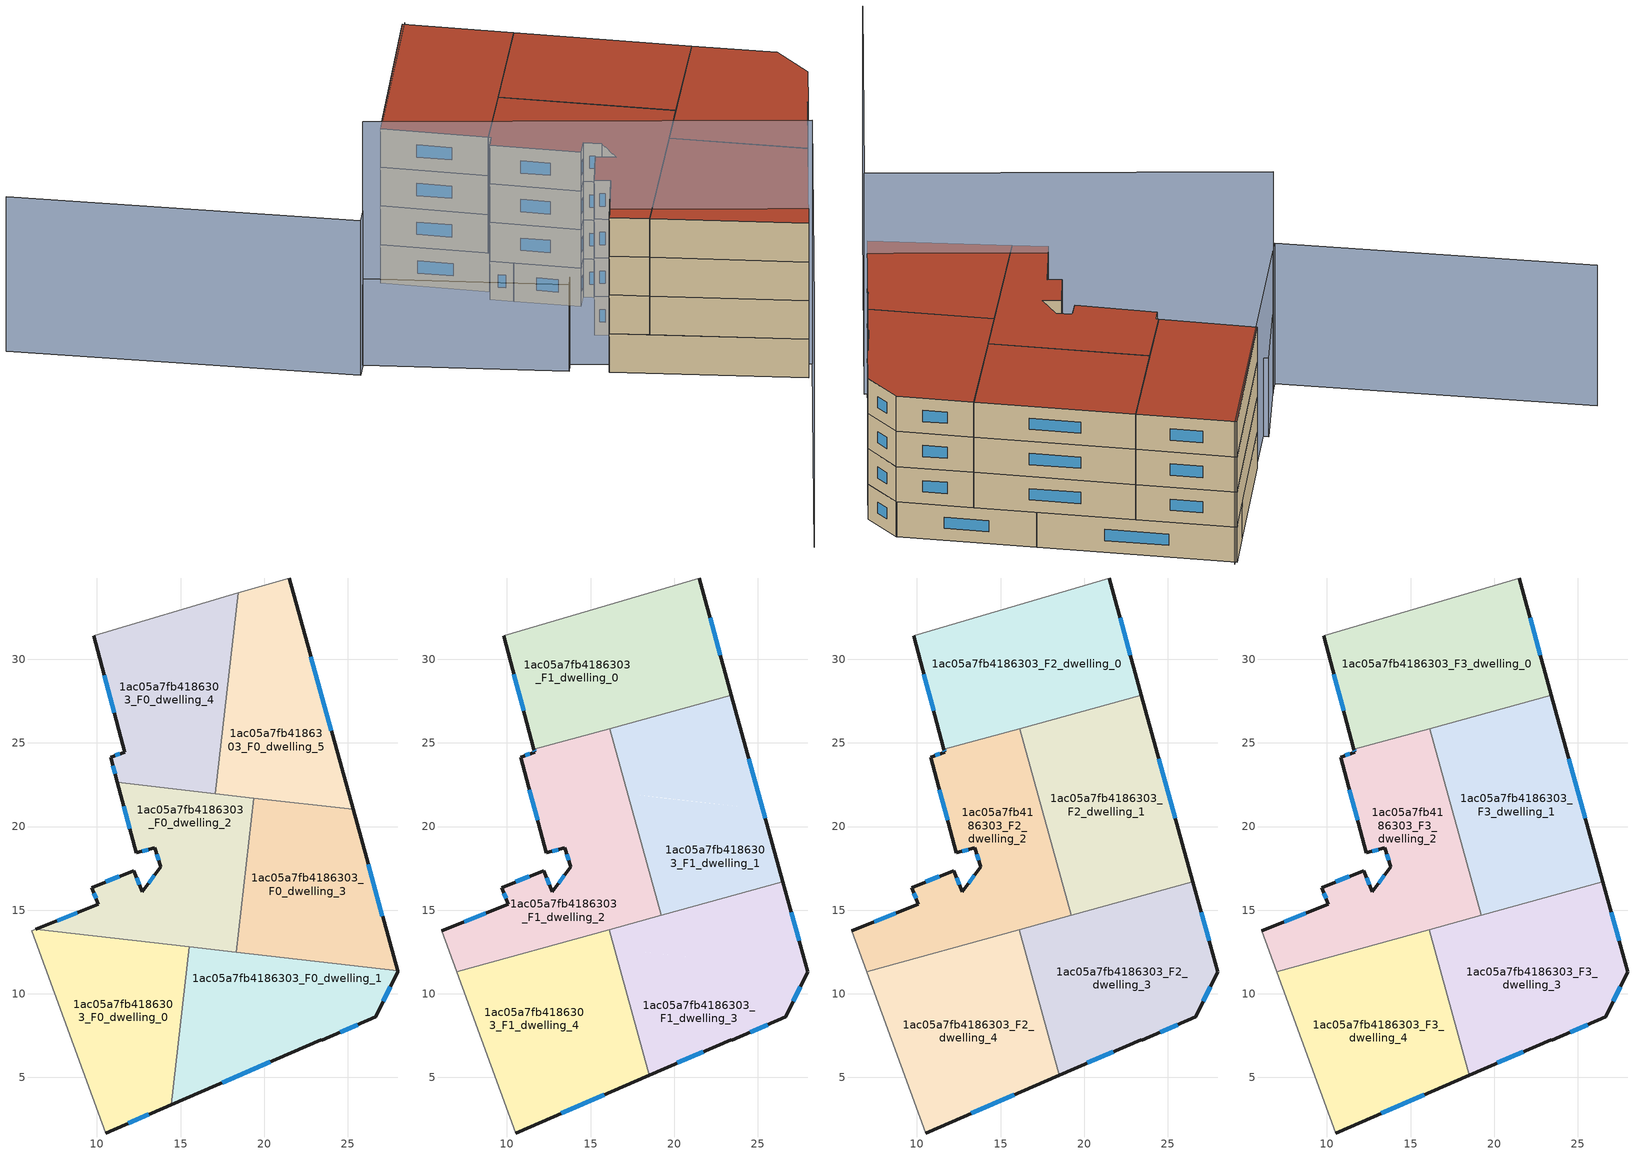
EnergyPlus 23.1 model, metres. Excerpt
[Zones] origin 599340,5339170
1ac05a7fb4186303_F0_dwelling_0
 floor ground (EU_floor_Construction): 15.52,12.8 14.43,3.35 10.54,1.66 6.1,13.76 6.34,13.86 z0
 wall outside (EU_wall_Construction): 10.54,1.66 14.43,3.35 z0:3
 wall to 1ac05a7fb4186303_F0_dwelling_1 (EU_wall_Construction): 14.43,3.35 15.52,12.8 z0:3
 wall adiabatic (EU_wall_Construction): 6.34,13.86 6.1,13.76 10.54,1.66 z0:3
 wall to 1ac05a7fb4186303_F0_dwelling_2 (EU_wall_Construction): 15.52,12.8 6.34,13.86 z0:3
 window (EU_Window_Construction): 11.86,2.24 13.11,2.78 z1.02:1.98
1ac05a7fb4186303_F0_dwelling_1
 floor ground (EU_floor_Construction): 27.98,11.36 27.99,11.32 26.69,8.62 23.45,7.21 23.43,7.25 14.43,3.35 15.52,12.8 z0
 wall outside (EU_wall_Construction): 14.43,3.35 23.43,7.25 23.45,7.21 26.69,8.62 27.99,11.32 27.98,11.36 z0:3
 wall to 1ac05a7fb4186303_F0_dwelling_3 (EU_wall_Construction): 27.98,11.36 18.33,12.47 z0:3
 wall to 1ac05a7fb4186303_F0_dwelling_2 (EU_wall_Construction): 18.33,12.47 15.52,12.8 z0:3
 window (EU_Window_Construction): 27.13,9.54 27.55,10.4 / 24.56,7.69 25.59,8.14 / 17.49,4.68 20.36,5.93 z1.02:1.98
1ac05a7fb4186303_F0_dwelling_2
 floor ground (EU_floor_Construction): 19.39,21.71 18.33,12.47 6.34,13.86 10.08,15.36 9.68,16.35 12.19,17.35 12.72,16.09 13.81,17.59 13.45,18.72 12.35,18.42 11.22,22.65 z0
 wall outside (EU_wall_Construction): 11.22,22.65 12.35,18.42 13.45,18.72 13.81,17.59 12.72,16.09 12.19,17.35 9.68,16.35 10.08,15.36 6.34,13.86 z0:3
 wall to 1ac05a7fb4186303_F0_dwelling_3 (EU_wall_Construction): 18.33,12.47 19.39,21.71 z0:3
 wall to 1ac05a7fb4186303_F0_dwelling_4 (EU_wall_Construction): 17.07,21.97 11.22,22.65 z0:3
 wall to 1ac05a7fb4186303_F0_dwelling_5 (EU_wall_Construction): 19.39,21.71 17.07,21.97 z0:3
 window (EU_Window_Construction): 13.44,17.08 13.09,16.6 / 13.57,18.33 13.69,17.98 / 12.72,18.52 13.08,18.61 / 11.6,21.21 11.96,19.86 / 8.81,14.85 7.61,14.37 / 9.82,16.01 9.94,15.7 / 11.33,17.01 10.53,16.69 / 12.54,16.52 12.37,16.93 z1.02:1.98
1ac05a7fb4186303_F0_dwelling_3
 floor ground (EU_floor_Construction): 25.32,21.02 27.98,11.36 18.33,12.47 19.39,21.71 z0
 wall outside (EU_wall_Construction): 27.98,11.36 25.32,21.02 z0:3
 wall to 1ac05a7fb4186303_F0_dwelling_5 (EU_wall_Construction): 25.32,21.02 19.39,21.71 z0:3
 window (EU_Window_Construction): 27.08,14.65 26.23,17.73 z1.02:1.98
1ac05a7fb4186303_F0_dwelling_4
 floor ground (EU_floor_Construction): 18.46,33.97 17.07,21.97 11.22,22.65 10.82,24.16 11.66,24.43 9.8,31.42 z0
 wall outside (EU_wall_Construction): 9.8,31.42 11.66,24.43 10.82,24.16 11.22,22.65 z0:3
 wall to 1ac05a7fb4186303_F0_dwelling_5 (EU_wall_Construction): 17.07,21.97 18.46,33.97 z0:3
 wall adiabatic (EU_wall_Construction): 18.46,33.97 9.8,31.42 z0:3
 window (EU_Window_Construction): 10.95,23.65 11.08,23.16 / 11.37,24.34 11.1,24.25 / 10.43,29.04 11.03,26.81 z1.02:1.98
1ac05a7fb4186303_F0_dwelling_5
 floor ground (EU_floor_Construction): 21.5,34.87 25.32,21.02 17.07,21.97 18.46,33.97 z0
 wall outside (EU_wall_Construction): 25.32,21.02 21.5,34.87 z0:3
 wall adiabatic (EU_wall_Construction): 21.5,34.87 18.46,33.97 z0:3
 window (EU_Window_Construction): 24.02,25.73 22.8,30.16 z1.02:1.98
1ac05a7fb4186303_F1_dwelling_0
 floor to 1ac05a7fb4186303_F0_dwelling_4 (EU_floor_Construction): 18.46,33.97 17.57,26.25 11.61,24.61 9.8,31.42 z3
 floor to 1ac05a7fb4186303_F0_dwelling_5 (EU_floor_Construction): 21.5,34.87 23.43,27.87 17.57,26.25 18.46,33.97 z3
 wall outside (EU_wall_Construction): 9.8,31.42 11.61,24.61 / 23.43,27.87 21.5,34.87 z3:6
 wall adiabatic (EU_wall_Construction): 21.5,34.87 9.8,31.42 z3:6
 wall to 1ac05a7fb4186303_F1_dwelling_1 (EU_wall_Construction): 16.15,25.86 23.43,27.87 z3:6
 wall to 1ac05a7fb4186303_F1_dwelling_2 (EU_wall_Construction): 11.61,24.61 16.15,25.86 z3:6
 window (EU_Window_Construction): 10.42,29.1 11,26.93 / 22.77,30.25 22.16,32.49 z4.02:4.98
1ac05a7fb4186303_F1_dwelling_1
 floor to 1ac05a7fb4186303_F0_dwelling_3 (EU_floor_Construction): 25.32,21.02 26.51,16.7 19.23,14.7 18.77,16.35 19.39,21.71 z3
 floor to 1ac05a7fb4186303_F0_dwelling_5 (EU_floor_Construction): 23.43,27.87 25.32,21.02 17.23,21.96 17.12,22.35 17.57,26.25 z3
 floor to 1ac05a7fb4186303_F0_dwelling_2 (EU_floor_Construction): 19.39,21.71 18.77,16.35 17.23,21.95 z3
 floor to 1ac05a7fb4186303_F0_dwelling_4 (EU_floor_Construction): 17.57,26.25 17.12,22.35 16.15,25.86 z3
 wall outside (EU_wall_Construction): 26.51,16.7 23.43,27.87 z3:6
 wall to 1ac05a7fb4186303_F1_dwelling_2 (EU_wall_Construction): 16.15,25.86 19.23,14.7 z3:6
 wall to 1ac05a7fb4186303_F1_dwelling_3 (EU_wall_Construction): 19.23,14.7 26.51,16.7 z3:6
 window (EU_Window_Construction): 25.46,20.5 24.48,24.07 z4.02:4.98
1ac05a7fb4186303_F1_dwelling_2
 floor to 1ac05a7fb4186303_F0_dwelling_2 (EU_floor_Construction): 17.23,21.95 18.77,16.35 18.56,14.51 13.28,13.05 6.34,13.86 10.08,15.36 9.68,16.35 12.19,17.35 12.72,16.09 13.81,17.59 13.45,18.72 12.35,18.42 11.22,22.65 z3
 floor to 1ac05a7fb4186303_F0_dwelling_0 (EU_floor_Construction): 13.28,13.05 6.99,11.32 6.1,13.76 6.34,13.86 z3
 floor to 1ac05a7fb4186303_F0_dwelling_4 (EU_floor_Construction): 16.15,25.86 17.12,22.35 17.07,21.97 11.22,22.65 10.82,24.16 11.66,24.43 11.61,24.61 z3
 floor to 1ac05a7fb4186303_F0_dwelling_3 (EU_floor_Construction): 18.77,16.35 19.23,14.7 18.56,14.51 z3
 floor to 1ac05a7fb4186303_F0_dwelling_5 (EU_floor_Construction): 17.12,22.35 17.23,21.96 17.07,21.97 z3
 wall outside (EU_wall_Construction): 11.61,24.61 11.66,24.43 10.82,24.16 12.35,18.42 13.45,18.72 13.81,17.59 12.72,16.09 12.19,17.35 9.68,16.35 10.08,15.36 6.1,13.76 z3:6
 wall adiabatic (EU_wall_Construction): 6.1,13.76 6.99,11.32 z3:6
 wall to 1ac05a7fb4186303_F1_dwelling_4 (EU_wall_Construction): 6.99,11.32 16.12,13.84 z3:6
 wall to 1ac05a7fb4186303_F1_dwelling_3 (EU_wall_Construction): 16.12,13.84 19.23,14.69 z3:6
 window (EU_Window_Construction): 12.54,16.52 12.37,16.93 / 13.44,17.08 13.09,16.6 / 13.57,18.33 13.69,17.98 / 12.72,18.52 13.08,18.61 / 11.34,22.21 11.83,20.37 / 11.37,24.34 11.1,24.25 / 11.63,24.55 11.65,24.49 / 8.73,14.81 7.45,14.3 / 9.82,16.01 9.94,15.7 / 11.33,17.01 10.53,16.69 z4.02:4.98
1ac05a7fb4186303_F1_dwelling_3
 floor to 1ac05a7fb4186303_F0_dwelling_1 (EU_floor_Construction): 27.98,11.36 27.99,11.32 26.69,8.62 23.45,7.21 23.43,7.25 18.52,5.13 16.44,12.69 z3
 floor to 1ac05a7fb4186303_F0_dwelling_3 (EU_floor_Construction): 26.51,16.7 27.98,11.36 18.33,12.47 18.56,14.51 z3
 floor to 1ac05a7fb4186303_F0_dwelling_2 (EU_floor_Construction): 18.56,14.51 18.33,12.47 16.44,12.69 16.12,13.84 z3
 wall outside (EU_wall_Construction): 18.52,5.13 23.43,7.25 23.45,7.21 26.69,8.62 27.99,11.32 26.51,16.7 z3:6
 wall to 1ac05a7fb4186303_F1_dwelling_4 (EU_wall_Construction): 16.12,13.84 18.52,5.13 z3:6
 window (EU_Window_Construction): 27.13,9.54 27.55,10.4 / 24.56,7.69 25.59,8.14 / 20.19,5.85 21.76,6.53 / 27.49,13.15 27.01,14.87 z4.02:4.98
1ac05a7fb4186303_F1_dwelling_4
 floor to 1ac05a7fb4186303_F0_dwelling_0 (EU_floor_Construction): 15.52,12.8 14.43,3.35 10.54,1.66 6.99,11.32 13.28,13.05 z3
 floor to 1ac05a7fb4186303_F0_dwelling_1 (EU_floor_Construction): 16.44,12.69 18.52,5.13 14.43,3.35 15.52,12.8 z3
 floor to 1ac05a7fb4186303_F0_dwelling_2 (EU_floor_Construction): 16.12,13.84 16.44,12.69 13.28,13.05 z3
 wall outside (EU_wall_Construction): 10.54,1.66 18.52,5.13 z3:6
 wall adiabatic (EU_wall_Construction): 6.99,11.32 10.54,1.66 z3:6
 window (EU_Window_Construction): 13.25,2.84 15.81,3.95 z4.02:4.98
1ac05a7fb4186303_F2_dwelling_0
 floor to 1ac05a7fb4186303_F1_dwelling_0 (EU_floor_Construction): 21.5,34.87 23.43,27.87 11.61,24.61 9.8,31.42 z6
 wall outside (EU_wall_Construction): 9.8,31.42 11.61,24.61 / 23.43,27.87 21.5,34.87 z6:9
 wall adiabatic (EU_wall_Construction): 21.5,34.87 9.8,31.42 z6:9
 wall to 1ac05a7fb4186303_F2_dwelling_1 (EU_wall_Construction): 16.15,25.86 23.43,27.87 z6:9
 wall to 1ac05a7fb4186303_F2_dwelling_2 (EU_wall_Construction): 11.61,24.61 16.15,25.86 z6:9
 window (EU_Window_Construction): 10.42,29.1 11,26.93 / 22.77,30.25 22.16,32.49 z7.02:7.98
1ac05a7fb4186303_F2_dwelling_1
 floor to 1ac05a7fb4186303_F1_dwelling_1 (EU_floor_Construction): 23.43,27.87 26.51,16.7 19.23,14.7 16.15,25.86 z6
 wall outside (EU_wall_Construction): 26.51,16.7 23.43,27.87 z6:9
 wall to 1ac05a7fb4186303_F2_dwelling_2 (EU_wall_Construction): 16.15,25.86 19.23,14.7 z6:9
 wall to 1ac05a7fb4186303_F2_dwelling_3 (EU_wall_Construction): 19.23,14.7 26.51,16.7 z6:9
 window (EU_Window_Construction): 25.46,20.5 24.48,24.07 z7.02:7.98
1ac05a7fb4186303_F2_dwelling_2
 floor to 1ac05a7fb4186303_F1_dwelling_2 (EU_floor_Construction): 16.15,25.86 19.23,14.7 6.99,11.32 6.1,13.76 10.08,15.36 9.68,16.35 12.19,17.35 12.72,16.09 13.81,17.59 13.45,18.72 12.35,18.42 10.82,24.16 11.66,24.43 11.61,24.61 z6
 wall outside (EU_wall_Construction): 11.61,24.61 11.66,24.43 10.82,24.16 12.35,18.42 13.45,18.72 13.81,17.59 12.72,16.09 12.19,17.35 9.68,16.35 10.08,15.36 6.1,13.76 z6:9
 wall adiabatic (EU_wall_Construction): 6.1,13.76 6.99,11.32 z6:9
 wall to 1ac05a7fb4186303_F2_dwelling_4 (EU_wall_Construction): 6.99,11.32 16.12,13.84 z6:9
 wall to 1ac05a7fb4186303_F2_dwelling_3 (EU_wall_Construction): 16.12,13.84 19.23,14.69 z6:9
 window (EU_Window_Construction): 12.54,16.52 12.37,16.93 / 13.44,17.08 13.09,16.6 / 13.57,18.33 13.69,17.98 / 12.72,18.52 13.08,18.61 / 11.34,22.21 11.83,20.37 / 11.37,24.34 11.1,24.25 / 11.63,24.55 11.65,24.49 / 8.73,14.81 7.45,14.3 / 9.82,16.01 9.94,15.7 / 11.33,17.01 10.53,16.69 z7.02:7.98
1ac05a7fb4186303_F2_dwelling_3
 floor to 1ac05a7fb4186303_F1_dwelling_3 (EU_floor_Construction): 26.51,16.7 27.99,11.32 26.69,8.62 23.45,7.21 23.43,7.25 18.52,5.13 16.12,13.84 z6
 wall outside (EU_wall_Construction): 18.52,5.13 23.43,7.25 23.45,7.21 26.69,8.62 27.99,11.32 26.51,16.7 z6:9
 wall to 1ac05a7fb4186303_F2_dwelling_4 (EU_wall_Construction): 16.12,13.84 18.52,5.13 z6:9
 window (EU_Window_Construction): 27.13,9.54 27.55,10.4 / 24.56,7.69 25.59,8.14 / 20.19,5.85 21.76,6.53 / 27.49,13.15 27.01,14.87 z7.02:7.98
1ac05a7fb4186303_F2_dwelling_4
 floor to 1ac05a7fb4186303_F1_dwelling_4 (EU_floor_Construction): 16.12,13.84 18.52,5.13 10.54,1.66 6.99,11.32 z6
 wall outside (EU_wall_Construction): 10.54,1.66 18.52,5.13 z6:9
 wall adiabatic (EU_wall_Construction): 6.99,11.32 10.54,1.66 z6:9
 window (EU_Window_Construction): 13.25,2.84 15.81,3.95 z7.02:7.98
1ac05a7fb4186303_F3_dwelling_0
 floor to 1ac05a7fb4186303_F2_dwelling_0 (EU_floor_Construction): 21.5,34.87 23.43,27.87 11.61,24.61 9.8,31.42 z9
 wall outside (EU_wall_Construction): 9.8,31.42 11.61,24.61 / 23.43,27.87 21.5,34.87 z9:12
 wall adiabatic (EU_wall_Construction): 21.5,34.87 9.8,31.42 z9:12
 wall to 1ac05a7fb4186303_F3_dwelling_1 (EU_wall_Construction): 16.15,25.86 23.43,27.87 z9:12
 wall to 1ac05a7fb4186303_F3_dwelling_2 (EU_wall_Construction): 11.61,24.61 16.15,25.86 z9:12
 window (EU_Window_Construction): 10.42,29.1 11,26.93 / 22.77,30.25 22.16,32.49 z10.02:10.98
 roof outside (EU_roof_Construction): 23.43,27.87 21.5,34.87 9.8,31.42 11.61,24.61 z12
1ac05a7fb4186303_F3_dwelling_1
 floor to 1ac05a7fb4186303_F2_dwelling_1 (EU_floor_Construction): 23.43,27.87 26.51,16.7 19.23,14.7 16.15,25.86 z9
 wall outside (EU_wall_Construction): 26.51,16.7 23.43,27.87 z9:12
 wall to 1ac05a7fb4186303_F3_dwelling_2 (EU_wall_Construction): 16.15,25.86 19.23,14.7 z9:12
 wall to 1ac05a7fb4186303_F3_dwelling_3 (EU_wall_Construction): 19.23,14.7 26.51,16.7 z9:12
 window (EU_Window_Construction): 25.46,20.5 24.48,24.07 z10.02:10.98
 roof outside (EU_roof_Construction): 26.51,16.7 23.43,27.87 16.15,25.86 19.23,14.7 z12
1ac05a7fb4186303_F3_dwelling_2
 floor to 1ac05a7fb4186303_F2_dwelling_2 (EU_floor_Construction): 16.15,25.86 19.23,14.7 6.99,11.32 6.1,13.76 10.08,15.36 9.68,16.35 12.19,17.35 12.72,16.09 13.81,17.59 13.45,18.72 12.35,18.42 10.82,24.16 11.66,24.43 11.61,24.61 z9
 wall outside (EU_wall_Construction): 11.61,24.61 11.66,24.43 10.82,24.16 12.35,18.42 13.45,18.72 13.81,17.59 12.72,16.09 12.19,17.35 9.68,16.35 10.08,15.36 6.1,13.76 z9:12
 wall adiabatic (EU_wall_Construction): 6.1,13.76 6.99,11.32 z9:12
 wall to 1ac05a7fb4186303_F3_dwelling_4 (EU_wall_Construction): 6.99,11.32 16.12,13.84 z9:12
 wall to 1ac05a7fb4186303_F3_dwelling_3 (EU_wall_Construction): 16.12,13.84 19.23,14.69 z9:12
 window (EU_Window_Construction): 12.54,16.52 12.37,16.93 / 13.44,17.08 13.09,16.6 / 13.57,18.33 13.69,17.98 / 12.72,18.52 13.08,18.61 / 11.34,22.21 11.83,20.37 / 11.37,24.34 11.1,24.25 / 11.63,24.55 11.65,24.49 / 8.73,14.81 7.45,14.3 / 9.82,16.01 9.94,15.7 / 11.33,17.01 10.53,16.69 z10.02:10.98
 roof outside (EU_roof_Construction): 19.23,14.7 16.15,25.86 11.61,24.61 11.66,24.43 10.82,24.16 12.35,18.42 13.45,18.72 13.81,17.59 12.72,16.09 12.19,17.35 9.68,16.35 10.08,15.36 6.1,13.76 6.99,11.32 z12
1ac05a7fb4186303_F3_dwelling_3
 floor to 1ac05a7fb4186303_F2_dwelling_3 (EU_floor_Construction): 26.51,16.7 27.99,11.32 26.69,8.62 23.45,7.21 23.43,7.25 18.52,5.13 16.12,13.84 z9
 wall outside (EU_wall_Construction): 18.52,5.13 23.43,7.25 23.45,7.21 26.69,8.62 27.99,11.32 26.51,16.7 z9:12
 wall to 1ac05a7fb4186303_F3_dwelling_4 (EU_wall_Construction): 16.12,13.84 18.52,5.13 z9:12
 window (EU_Window_Construction): 27.13,9.54 27.55,10.4 / 24.56,7.69 25.59,8.14 / 20.19,5.85 21.76,6.53 / 27.49,13.15 27.01,14.87 z10.02:10.98
 roof outside (EU_roof_Construction): 26.69,8.62 27.99,11.32 26.51,16.7 16.12,13.84 18.52,5.13 23.43,7.25 23.45,7.21 z12
1ac05a7fb4186303_F3_dwelling_4
 floor to 1ac05a7fb4186303_F2_dwelling_4 (EU_floor_Construction): 16.12,13.84 18.52,5.13 10.54,1.66 6.99,11.32 z9
 wall outside (EU_wall_Construction): 10.54,1.66 18.52,5.13 z9:12
 wall adiabatic (EU_wall_Construction): 6.99,11.32 10.54,1.66 z9:12
 window (EU_Window_Construction): 13.25,2.84 15.81,3.95 z10.02:10.98
 roof outside (EU_roof_Construction): 18.52,5.13 16.12,13.84 6.99,11.32 10.54,1.66 z12
shading: 0.61,28.74 12.14,2.11 / 12.14,2.11 -7.43,-6.37 z0:18.9; 5.19,16.21 0.62,28.72 / 0.62,28.72 5.85,30.63 / 5.85,30.63 10.42,18.12 / 10.42,18.12 5.19,16.21 z0:6.7; 21.75,34.8 -0.55,28.38 / -0.55,28.38 -6.93,50.54 z0:12
[Building]
EU S2 Campaign: North Axis=0; Terrain=City; Solar Distribution=FullExterior
[Site:Location]
Vienna: Latitude=48; Longitude=16.5; Time Zone=1; Elevation=183
[SizingPeriod:WeatherFileDays]
AnnualSizingPeriod: Begin Month=1; Begin Day of Month=1; End Month=12; End Day of Month=31; Day of Week for Start Day=Monday; Use Weather File Daylight Saving Period=No; Use Weather File Rain and Snow Indicators=No
[MATERIAL]
EU_InternalMass_Material: Roughness=MediumRough; Thickness=0.1; Conductivity=1; Density=1800; Specific Heat=900; Thermal Absorptance=0.9; Solar Absorptance=0.7; Visible Absorptance=0.7
[MATERIAL:NOMASS] Roughness=MediumRough; Thermal Absorptance=0.9; Solar Absorptance=0.7; Visible Absorptance=0.7
Name | Thermal Resistance
EU_wall_NoMass | 0.942466
EU_roof_NoMass | 0.551687
EU_floor_NoMass | 0.66527
[WINDOWMATERIAL:SIMPLEGLAZINGSYSTEM]
EU_Window_SimpleGlazing: UFactor=2.03367; Solar Heat Gain Coefficient=0.65; Visible Transmittance=0.65
[CONSTRUCTION]
EU_wall_Construction: EU_wall_NoMass
EU_roof_Construction: EU_roof_NoMass
EU_floor_Construction: EU_floor_NoMass
EU_Window_Construction: EU_Window_SimpleGlazing
EU_InternalMass_Construction: EU_InternalMass_Material
[ZONE] Type=1; Multiplier=1; Ceiling Height=autocalculate; Floor Area=autocalculate; Part of Total Floor Area=Yes
Name | Volume
1ac05a7fb4186303_F0_dwelling_0 | 218.654
1ac05a7fb4186303_F1_dwelling_0; 1ac05a7fb4186303_F2_dwelling_0; 1ac05a7fb4186303_F3_dwelling_0 | 262.413
1ac05a7fb4186303_F0_dwelling_1 | 218.672
1ac05a7fb4186303_F1_dwelling_1; 1ac05a7fb4186303_F2_dwelling_1; 1ac05a7fb4186303_F3_dwelling_1 | 262.392
1ac05a7fb4186303_F0_dwelling_2 | 218.673
1ac05a7fb4186303_F1_dwelling_2; 1ac05a7fb4186303_F2_dwelling_2; 1ac05a7fb4186303_F3_dwelling_2 | 262.384
1ac05a7fb4186303_F0_dwelling_3 | 218.684
1ac05a7fb4186303_F1_dwelling_3; 1ac05a7fb4186303_F2_dwelling_3; 1ac05a7fb4186303_F3_dwelling_3 | 262.409
1ac05a7fb4186303_F0_dwelling_4 | 218.662
1ac05a7fb4186303_F1_dwelling_4; 1ac05a7fb4186303_F2_dwelling_4; 1ac05a7fb4186303_F3_dwelling_4 | 262.404
1ac05a7fb4186303_F0_dwelling_5 | 218.665
[INTERNALMASS] Construction=EU_InternalMass_Construction
Name | Zone or ZoneList | Surface Area
1ac05a7fb4186303_F0_dwelling_0_EU_InternalMass | 1ac05a7fb4186303_F0_dwelling_0 | 72.8848
1ac05a7fb4186303_F0_dwelling_1_EU_InternalMass | 1ac05a7fb4186303_F0_dwelling_1 | 72.8908
1ac05a7fb4186303_F0_dwelling_2_EU_InternalMass | 1ac05a7fb4186303_F0_dwelling_2 | 72.8901
1ac05a7fb4186303_F0_dwelling_3_EU_InternalMass | 1ac05a7fb4186303_F0_dwelling_3 | 72.8946
1ac05a7fb4186303_F0_dwelling_4_EU_InternalMass | 1ac05a7fb4186303_F0_dwelling_4 | 72.8877
1ac05a7fb4186303_F0_dwelling_5_EU_InternalMass | 1ac05a7fb4186303_F0_dwelling_5 | 72.888
1ac05a7fb4186303_F1_dwelling_0_EU_InternalMass | 1ac05a7fb4186303_F1_dwelling_0 | 87.4708
1ac05a7fb4186303_F1_dwelling_1_EU_InternalMass | 1ac05a7fb4186303_F1_dwelling_1 | 87.4591
1ac05a7fb4186303_F1_dwelling_2_EU_InternalMass | 1ac05a7fb4186303_F1_dwelling_2 | 87.4612
1ac05a7fb4186303_F1_dwelling_3_EU_InternalMass | 1ac05a7fb4186303_F1_dwelling_3 | 87.4685
1ac05a7fb4186303_F1_dwelling_4_EU_InternalMass | 1ac05a7fb4186303_F1_dwelling_4 | 87.471
1ac05a7fb4186303_F2_dwelling_0_EU_InternalMass | 1ac05a7fb4186303_F2_dwelling_0 | 87.4708
1ac05a7fb4186303_F2_dwelling_1_EU_InternalMass | 1ac05a7fb4186303_F2_dwelling_1 | 87.4591
1ac05a7fb4186303_F2_dwelling_2_EU_InternalMass | 1ac05a7fb4186303_F2_dwelling_2 | 87.4612
1ac05a7fb4186303_F2_dwelling_3_EU_InternalMass | 1ac05a7fb4186303_F2_dwelling_3 | 87.4685
1ac05a7fb4186303_F2_dwelling_4_EU_InternalMass | 1ac05a7fb4186303_F2_dwelling_4 | 87.471
1ac05a7fb4186303_F3_dwelling_0_EU_InternalMass | 1ac05a7fb4186303_F3_dwelling_0 | 87.4708
1ac05a7fb4186303_F3_dwelling_1_EU_InternalMass | 1ac05a7fb4186303_F3_dwelling_1 | 87.4591
1ac05a7fb4186303_F3_dwelling_2_EU_InternalMass | 1ac05a7fb4186303_F3_dwelling_2 | 87.4612
1ac05a7fb4186303_F3_dwelling_3_EU_InternalMass | 1ac05a7fb4186303_F3_dwelling_3 | 87.4685
1ac05a7fb4186303_F3_dwelling_4_EU_InternalMass | 1ac05a7fb4186303_F3_dwelling_4 | 87.471
[OTHEREQUIPMENT] Fuel Type=Electricity; Design Level Calculation Method=Watts/Area; Power per Zone Floor Area=1; Fraction Latent=0; Fraction Radiant=0; Fraction Lost=0; Carbon Dioxide Generation Rate=0; EndUse Subcategory=EU_Step8_InternalGains
Name | Zone or ZoneList or Space or SpaceList | Schedule
EU_Step8_InternalGain_1ac05a7fb4186303_F0_dwelling_0_f000 | 1ac05a7fb4186303_F0_dwelling_0 | EU_Step8_GainSchedule_1ac05a7fb4186303_F0_dwelling_0_f000
EU_Step8_InternalGain_1ac05a7fb4186303_F0_dwelling_1_f000 | 1ac05a7fb4186303_F0_dwelling_1 | EU_Step8_GainSchedule_1ac05a7fb4186303_F0_dwelling_1_f000
EU_Step8_InternalGain_1ac05a7fb4186303_F0_dwelling_2_f000 | 1ac05a7fb4186303_F0_dwelling_2 | EU_Step8_GainSchedule_1ac05a7fb4186303_F0_dwelling_2_f000
EU_Step8_InternalGain_1ac05a7fb4186303_F0_dwelling_3_f000 | 1ac05a7fb4186303_F0_dwelling_3 | EU_Step8_GainSchedule_1ac05a7fb4186303_F0_dwelling_3_f000
EU_Step8_InternalGain_1ac05a7fb4186303_F0_dwelling_4_f000 | 1ac05a7fb4186303_F0_dwelling_4 | EU_Step8_GainSchedule_1ac05a7fb4186303_F0_dwelling_4_f000
EU_Step8_InternalGain_1ac05a7fb4186303_F0_dwelling_5_f000 | 1ac05a7fb4186303_F0_dwelling_5 | EU_Step8_GainSchedule_1ac05a7fb4186303_F0_dwelling_5_f000
EU_Step8_InternalGain_1ac05a7fb4186303_F1_dwelling_0_f000 | 1ac05a7fb4186303_F1_dwelling_0 | EU_Step8_GainSchedule_1ac05a7fb4186303_F1_dwelling_0_f000
EU_Step8_InternalGain_1ac05a7fb4186303_F1_dwelling_1_f000 | 1ac05a7fb4186303_F1_dwelling_1 | EU_Step8_GainSchedule_1ac05a7fb4186303_F1_dwelling_1_f000
EU_Step8_InternalGain_1ac05a7fb4186303_F1_dwelling_2_f000 | 1ac05a7fb4186303_F1_dwelling_2 | EU_Step8_GainSchedule_1ac05a7fb4186303_F1_dwelling_2_f000
EU_Step8_InternalGain_1ac05a7fb4186303_F1_dwelling_3_f000 | 1ac05a7fb4186303_F1_dwelling_3 | EU_Step8_GainSchedule_1ac05a7fb4186303_F1_dwelling_3_f000
EU_Step8_InternalGain_1ac05a7fb4186303_F1_dwelling_4_f000 | 1ac05a7fb4186303_F1_dwelling_4 | EU_Step8_GainSchedule_1ac05a7fb4186303_F1_dwelling_4_f000
EU_Step8_InternalGain_1ac05a7fb4186303_F2_dwelling_0_f000 | 1ac05a7fb4186303_F2_dwelling_0 | EU_Step8_GainSchedule_1ac05a7fb4186303_F2_dwelling_0_f000
EU_Step8_InternalGain_1ac05a7fb4186303_F2_dwelling_1_f000 | 1ac05a7fb4186303_F2_dwelling_1 | EU_Step8_GainSchedule_1ac05a7fb4186303_F2_dwelling_1_f000
EU_Step8_InternalGain_1ac05a7fb4186303_F2_dwelling_2_f000 | 1ac05a7fb4186303_F2_dwelling_2 | EU_Step8_GainSchedule_1ac05a7fb4186303_F2_dwelling_2_f000
EU_Step8_InternalGain_1ac05a7fb4186303_F2_dwelling_3_f000 | 1ac05a7fb4186303_F2_dwelling_3 | EU_Step8_GainSchedule_1ac05a7fb4186303_F2_dwelling_3_f000
EU_Step8_InternalGain_1ac05a7fb4186303_F2_dwelling_4_f000 | 1ac05a7fb4186303_F2_dwelling_4 | EU_Step8_GainSchedule_1ac05a7fb4186303_F2_dwelling_4_f000
EU_Step8_InternalGain_1ac05a7fb4186303_F3_dwelling_0_f000 | 1ac05a7fb4186303_F3_dwelling_0 | EU_Step8_GainSchedule_1ac05a7fb4186303_F3_dwelling_0_f000
EU_Step8_InternalGain_1ac05a7fb4186303_F3_dwelling_1_f000 | 1ac05a7fb4186303_F3_dwelling_1 | EU_Step8_GainSchedule_1ac05a7fb4186303_F3_dwelling_1_f000
EU_Step8_InternalGain_1ac05a7fb4186303_F3_dwelling_2_f000 | 1ac05a7fb4186303_F3_dwelling_2 | EU_Step8_GainSchedule_1ac05a7fb4186303_F3_dwelling_2_f000
EU_Step8_InternalGain_1ac05a7fb4186303_F3_dwelling_3_f000 | 1ac05a7fb4186303_F3_dwelling_3 | EU_Step8_GainSchedule_1ac05a7fb4186303_F3_dwelling_3_f000
EU_Step8_InternalGain_1ac05a7fb4186303_F3_dwelling_4_f000 | 1ac05a7fb4186303_F3_dwelling_4 | EU_Step8_GainSchedule_1ac05a7fb4186303_F3_dwelling_4_f000
[ZONEVENTILATION:DESIGNFLOWRATE] Schedule=EU_AlwaysOn; Design Flow Rate Calculation Method=AirChanges/Hour; Air Changes per Hour=0.530523; Ventilation Type=Natural; Fan Pressure Rise=0; Fan Total Efficiency=1; Constant Term Coefficient=1; Temperature Term Coefficient=0; Velocity Term Coefficient=0; Velocity Squared Term Coefficient=0; Minimum Indoor Temperature=-100; Maximum Indoor Temperature=100; Delta Temperature=-100; Minimum Outdoor Temperature=-100; Maximum Outdoor Temperature=100; Maximum Wind Speed=40
Name | Zone or ZoneList or Space or SpaceList
EU_ConstantAir_1ac05a7fb4186303_F0_dwelling_0 | 1ac05a7fb4186303_F0_dwelling_0
EU_ConstantAir_1ac05a7fb4186303_F0_dwelling_1 | 1ac05a7fb4186303_F0_dwelling_1
EU_ConstantAir_1ac05a7fb4186303_F0_dwelling_2 | 1ac05a7fb4186303_F0_dwelling_2
EU_ConstantAir_1ac05a7fb4186303_F0_dwelling_3 | 1ac05a7fb4186303_F0_dwelling_3
EU_ConstantAir_1ac05a7fb4186303_F0_dwelling_4 | 1ac05a7fb4186303_F0_dwelling_4
EU_ConstantAir_1ac05a7fb4186303_F0_dwelling_5 | 1ac05a7fb4186303_F0_dwelling_5
EU_ConstantAir_1ac05a7fb4186303_F1_dwelling_0 | 1ac05a7fb4186303_F1_dwelling_0
EU_ConstantAir_1ac05a7fb4186303_F1_dwelling_1 | 1ac05a7fb4186303_F1_dwelling_1
EU_ConstantAir_1ac05a7fb4186303_F1_dwelling_2 | 1ac05a7fb4186303_F1_dwelling_2
EU_ConstantAir_1ac05a7fb4186303_F1_dwelling_3 | 1ac05a7fb4186303_F1_dwelling_3
EU_ConstantAir_1ac05a7fb4186303_F1_dwelling_4 | 1ac05a7fb4186303_F1_dwelling_4
EU_ConstantAir_1ac05a7fb4186303_F2_dwelling_0 | 1ac05a7fb4186303_F2_dwelling_0
EU_ConstantAir_1ac05a7fb4186303_F2_dwelling_1 | 1ac05a7fb4186303_F2_dwelling_1
EU_ConstantAir_1ac05a7fb4186303_F2_dwelling_2 | 1ac05a7fb4186303_F2_dwelling_2
EU_ConstantAir_1ac05a7fb4186303_F2_dwelling_3 | 1ac05a7fb4186303_F2_dwelling_3
EU_ConstantAir_1ac05a7fb4186303_F2_dwelling_4 | 1ac05a7fb4186303_F2_dwelling_4
EU_ConstantAir_1ac05a7fb4186303_F3_dwelling_0 | 1ac05a7fb4186303_F3_dwelling_0
EU_ConstantAir_1ac05a7fb4186303_F3_dwelling_1 | 1ac05a7fb4186303_F3_dwelling_1
EU_ConstantAir_1ac05a7fb4186303_F3_dwelling_2 | 1ac05a7fb4186303_F3_dwelling_2
EU_ConstantAir_1ac05a7fb4186303_F3_dwelling_3 | 1ac05a7fb4186303_F3_dwelling_3
EU_ConstantAir_1ac05a7fb4186303_F3_dwelling_4 | 1ac05a7fb4186303_F3_dwelling_4
[HVACTEMPLATE:THERMOSTAT] Constant Heating Setpoint=20; Constant Cooling Setpoint=50
EU_HeatOnly_1ac05a7fb4186303_F0_dwelling_0; EU_HeatOnly_1ac05a7fb4186303_F0_dwelling_1; EU_HeatOnly_1ac05a7fb4186303_F0_dwelling_2; EU_HeatOnly_1ac05a7fb4186303_F0_dwelling_3; EU_HeatOnly_1ac05a7fb4186303_F0_dwelling_4; EU_HeatOnly_1ac05a7fb4186303_F0_dwelling_5; EU_HeatOnly_1ac05a7fb4186303_F1_dwelling_0; EU_HeatOnly_1ac05a7fb4186303_F1_dwelling_1; EU_HeatOnly_1ac05a7fb4186303_F1_dwelling_2; EU_HeatOnly_1ac05a7fb4186303_F1_dwelling_3; EU_HeatOnly_1ac05a7fb4186303_F1_dwelling_4; EU_HeatOnly_1ac05a7fb4186303_F2_dwelling_0; EU_HeatOnly_1ac05a7fb4186303_F2_dwelling_1; EU_HeatOnly_1ac05a7fb4186303_F2_dwelling_2; EU_HeatOnly_1ac05a7fb4186303_F2_dwelling_3; EU_HeatOnly_1ac05a7fb4186303_F2_dwelling_4; EU_HeatOnly_1ac05a7fb4186303_F3_dwelling_0; EU_HeatOnly_1ac05a7fb4186303_F3_dwelling_1; EU_HeatOnly_1ac05a7fb4186303_F3_dwelling_2; EU_HeatOnly_1ac05a7fb4186303_F3_dwelling_3; EU_HeatOnly_1ac05a7fb4186303_F3_dwelling_4
[HVACTEMPLATE:ZONE:IDEALLOADSAIRSYSTEM] System Availability Schedule=EU_AlwaysOn; Maximum Heating Supply Air Temperature=50; Minimum Cooling Supply Air Temperature=13; Maximum Heating Supply Air Humidity Ratio=0.0156; Minimum Cooling Supply Air Humidity Ratio=0.0077; Heating Limit=NoLimit; Cooling Limit=NoLimit; Heating Availability Schedule=EU_AlwaysOn; Cooling Availability Schedule=EU_CoolingOff; Dehumidification Control Type=ConstantSensibleHeatRatio; Cooling Sensible Heat Ratio=0.7; Dehumidification Setpoint=60; Humidification Control Type=None; Humidification Setpoint=30; Outdoor Air Method=None; Outdoor Air Flow Rate per Person=0.00944; Outdoor Air Flow Rate per Zone Floor Area=0; Outdoor Air Flow Rate per Zone=0; Demand Controlled Ventilation Type=None; Outdoor Air Economizer Type=NoEconomizer; Heat Recovery Type=None; Sensible Heat Recovery Effectiveness=0.7; Latent Heat Recovery Effectiveness=0.65
Name | Template Thermostat
1ac05a7fb4186303_F0_dwelling_0 | EU_HeatOnly_1ac05a7fb4186303_F0_dwelling_0
1ac05a7fb4186303_F0_dwelling_1 | EU_HeatOnly_1ac05a7fb4186303_F0_dwelling_1
1ac05a7fb4186303_F0_dwelling_2 | EU_HeatOnly_1ac05a7fb4186303_F0_dwelling_2
1ac05a7fb4186303_F0_dwelling_3 | EU_HeatOnly_1ac05a7fb4186303_F0_dwelling_3
1ac05a7fb4186303_F0_dwelling_4 | EU_HeatOnly_1ac05a7fb4186303_F0_dwelling_4
1ac05a7fb4186303_F0_dwelling_5 | EU_HeatOnly_1ac05a7fb4186303_F0_dwelling_5
1ac05a7fb4186303_F1_dwelling_0 | EU_HeatOnly_1ac05a7fb4186303_F1_dwelling_0
1ac05a7fb4186303_F1_dwelling_1 | EU_HeatOnly_1ac05a7fb4186303_F1_dwelling_1
1ac05a7fb4186303_F1_dwelling_2 | EU_HeatOnly_1ac05a7fb4186303_F1_dwelling_2
1ac05a7fb4186303_F1_dwelling_3 | EU_HeatOnly_1ac05a7fb4186303_F1_dwelling_3
1ac05a7fb4186303_F1_dwelling_4 | EU_HeatOnly_1ac05a7fb4186303_F1_dwelling_4
1ac05a7fb4186303_F2_dwelling_0 | EU_HeatOnly_1ac05a7fb4186303_F2_dwelling_0
1ac05a7fb4186303_F2_dwelling_1 | EU_HeatOnly_1ac05a7fb4186303_F2_dwelling_1
1ac05a7fb4186303_F2_dwelling_2 | EU_HeatOnly_1ac05a7fb4186303_F2_dwelling_2
1ac05a7fb4186303_F2_dwelling_3 | EU_HeatOnly_1ac05a7fb4186303_F2_dwelling_3
1ac05a7fb4186303_F2_dwelling_4 | EU_HeatOnly_1ac05a7fb4186303_F2_dwelling_4
1ac05a7fb4186303_F3_dwelling_0 | EU_HeatOnly_1ac05a7fb4186303_F3_dwelling_0
1ac05a7fb4186303_F3_dwelling_1 | EU_HeatOnly_1ac05a7fb4186303_F3_dwelling_1
1ac05a7fb4186303_F3_dwelling_2 | EU_HeatOnly_1ac05a7fb4186303_F3_dwelling_2
1ac05a7fb4186303_F3_dwelling_3 | EU_HeatOnly_1ac05a7fb4186303_F3_dwelling_3
1ac05a7fb4186303_F3_dwelling_4 | EU_HeatOnly_1ac05a7fb4186303_F3_dwelling_4
[SIZING:ZONE] Zone Cooling Design Supply Air Temperature Input Method=SupplyAirTemperature; Zone Cooling Design Supply Air Temperature=13; Zone Heating Design Supply Air Temperature Input Method=SupplyAirTemperature; Zone Heating Design Supply Air Temperature=50; Zone Cooling Design Supply Air Humidity Ratio=0.008; Zone Heating Design Supply Air Humidity Ratio=0.008; Cooling Design Air Flow Method=DesignDay; Cooling Design Air Flow Rate=0; Cooling Minimum Air Flow per Zone Floor Area=0.000762; Cooling Minimum Air Flow=0; Cooling Minimum Air Flow Fraction=0.2; Heating Design Air Flow Method=DesignDay; Heating Design Air Flow Rate=0; Heating Maximum Air Flow per Zone Floor Area=0.002032; Heating Maximum Air Flow=0.141576; Heating Maximum Air Flow Fraction=0.3; Account for Dedicated Outdoor Air System=No; Dedicated Outdoor Air System Control Strategy=NeutralSupplyAir; Dedicated Outdoor Air Low Setpoint Temperature for Design=autosize; Dedicated Outdoor Air High Setpoint Temperature for Design=autosize; Zone Load Sizing Method=Sensible Load Only No Latent Load; Zone Latent Cooling Design Supply Air Humidity Ratio Input Method=HumidityRatioDifference; Zone Cooling Design Supply Air Humidity Ratio Difference=0.005; Zone Latent Heating Design Supply Air Humidity Ratio Input Method=HumidityRatioDifference; Zone Humidification Design Supply Air Humidity Ratio Difference=0.005
1ac05a7fb4186303_F0_dwelling_0; 1ac05a7fb4186303_F0_dwelling_1; 1ac05a7fb4186303_F0_dwelling_2; 1ac05a7fb4186303_F0_dwelling_3; 1ac05a7fb4186303_F0_dwelling_4; 1ac05a7fb4186303_F0_dwelling_5; 1ac05a7fb4186303_F1_dwelling_0; 1ac05a7fb4186303_F1_dwelling_1; 1ac05a7fb4186303_F1_dwelling_2; 1ac05a7fb4186303_F1_dwelling_3; 1ac05a7fb4186303_F1_dwelling_4; 1ac05a7fb4186303_F2_dwelling_0; 1ac05a7fb4186303_F2_dwelling_1; 1ac05a7fb4186303_F2_dwelling_2; 1ac05a7fb4186303_F2_dwelling_3; 1ac05a7fb4186303_F2_dwelling_4; 1ac05a7fb4186303_F3_dwelling_0; 1ac05a7fb4186303_F3_dwelling_1; 1ac05a7fb4186303_F3_dwelling_2; 1ac05a7fb4186303_F3_dwelling_3; 1ac05a7fb4186303_F3_dwelling_4
[SCHEDULE:CONSTANT]
Name | Hourly Value
EU_AlwaysOn | 1
EU_CoolingOff | 0
[SCHEDULE:FILE] Column Number=1; Rows to Skip at Top=0; Number of Hours of Data=8760; Column Separator=Comma; Interpolate to Timestep=No; Minutes per Item=60; Adjust Schedule for Daylight Savings=Yes
Name | File
EU_Step8_GainSchedule_1ac05a7fb4186303_F0_dwelling_0_f000 | ../../schedules/1ac05a7fb4186303/1ac05a7fb4186303_F0_dwelling_0_f000_gain.csv
EU_Step8_GainSchedule_1ac05a7fb4186303_F0_dwelling_1_f000 | ../../schedules/1ac05a7fb4186303/1ac05a7fb4186303_F0_dwelling_1_f000_gain.csv
EU_Step8_GainSchedule_1ac05a7fb4186303_F0_dwelling_2_f000 | ../../schedules/1ac05a7fb4186303/1ac05a7fb4186303_F0_dwelling_2_f000_gain.csv
EU_Step8_GainSchedule_1ac05a7fb4186303_F0_dwelling_3_f000 | ../../schedules/1ac05a7fb4186303/1ac05a7fb4186303_F0_dwelling_3_f000_gain.csv
EU_Step8_GainSchedule_1ac05a7fb4186303_F0_dwelling_4_f000 | ../../schedules/1ac05a7fb4186303/1ac05a7fb4186303_F0_dwelling_4_f000_gain.csv
EU_Step8_GainSchedule_1ac05a7fb4186303_F0_dwelling_5_f000 | ../../schedules/1ac05a7fb4186303/1ac05a7fb4186303_F0_dwelling_5_f000_gain.csv
EU_Step8_GainSchedule_1ac05a7fb4186303_F1_dwelling_0_f000 | ../../schedules/1ac05a7fb4186303/1ac05a7fb4186303_F1_dwelling_0_f000_gain.csv
EU_Step8_GainSchedule_1ac05a7fb4186303_F1_dwelling_1_f000 | ../../schedules/1ac05a7fb4186303/1ac05a7fb4186303_F1_dwelling_1_f000_gain.csv
EU_Step8_GainSchedule_1ac05a7fb4186303_F1_dwelling_2_f000 | ../../schedules/1ac05a7fb4186303/1ac05a7fb4186303_F1_dwelling_2_f000_gain.csv
EU_Step8_GainSchedule_1ac05a7fb4186303_F1_dwelling_3_f000 | ../../schedules/1ac05a7fb4186303/1ac05a7fb4186303_F1_dwelling_3_f000_gain.csv
EU_Step8_GainSchedule_1ac05a7fb4186303_F1_dwelling_4_f000 | ../../schedules/1ac05a7fb4186303/1ac05a7fb4186303_F1_dwelling_4_f000_gain.csv
EU_Step8_GainSchedule_1ac05a7fb4186303_F2_dwelling_0_f000 | ../../schedules/1ac05a7fb4186303/1ac05a7fb4186303_F2_dwelling_0_f000_gain.csv
EU_Step8_GainSchedule_1ac05a7fb4186303_F2_dwelling_1_f000 | ../../schedules/1ac05a7fb4186303/1ac05a7fb4186303_F2_dwelling_1_f000_gain.csv
EU_Step8_GainSchedule_1ac05a7fb4186303_F2_dwelling_2_f000 | ../../schedules/1ac05a7fb4186303/1ac05a7fb4186303_F2_dwelling_2_f000_gain.csv
EU_Step8_GainSchedule_1ac05a7fb4186303_F2_dwelling_3_f000 | ../../schedules/1ac05a7fb4186303/1ac05a7fb4186303_F2_dwelling_3_f000_gain.csv
EU_Step8_GainSchedule_1ac05a7fb4186303_F2_dwelling_4_f000 | ../../schedules/1ac05a7fb4186303/1ac05a7fb4186303_F2_dwelling_4_f000_gain.csv
EU_Step8_GainSchedule_1ac05a7fb4186303_F3_dwelling_0_f000 | ../../schedules/1ac05a7fb4186303/1ac05a7fb4186303_F3_dwelling_0_f000_gain.csv
EU_Step8_GainSchedule_1ac05a7fb4186303_F3_dwelling_1_f000 | ../../schedules/1ac05a7fb4186303/1ac05a7fb4186303_F3_dwelling_1_f000_gain.csv
EU_Step8_GainSchedule_1ac05a7fb4186303_F3_dwelling_2_f000 | ../../schedules/1ac05a7fb4186303/1ac05a7fb4186303_F3_dwelling_2_f000_gain.csv
EU_Step8_GainSchedule_1ac05a7fb4186303_F3_dwelling_3_f000 | ../../schedules/1ac05a7fb4186303/1ac05a7fb4186303_F3_dwelling_3_f000_gain.csv
EU_Step8_GainSchedule_1ac05a7fb4186303_F3_dwelling_4_f000 | ../../schedules/1ac05a7fb4186303/1ac05a7fb4186303_F3_dwelling_4_f000_gain.csv
